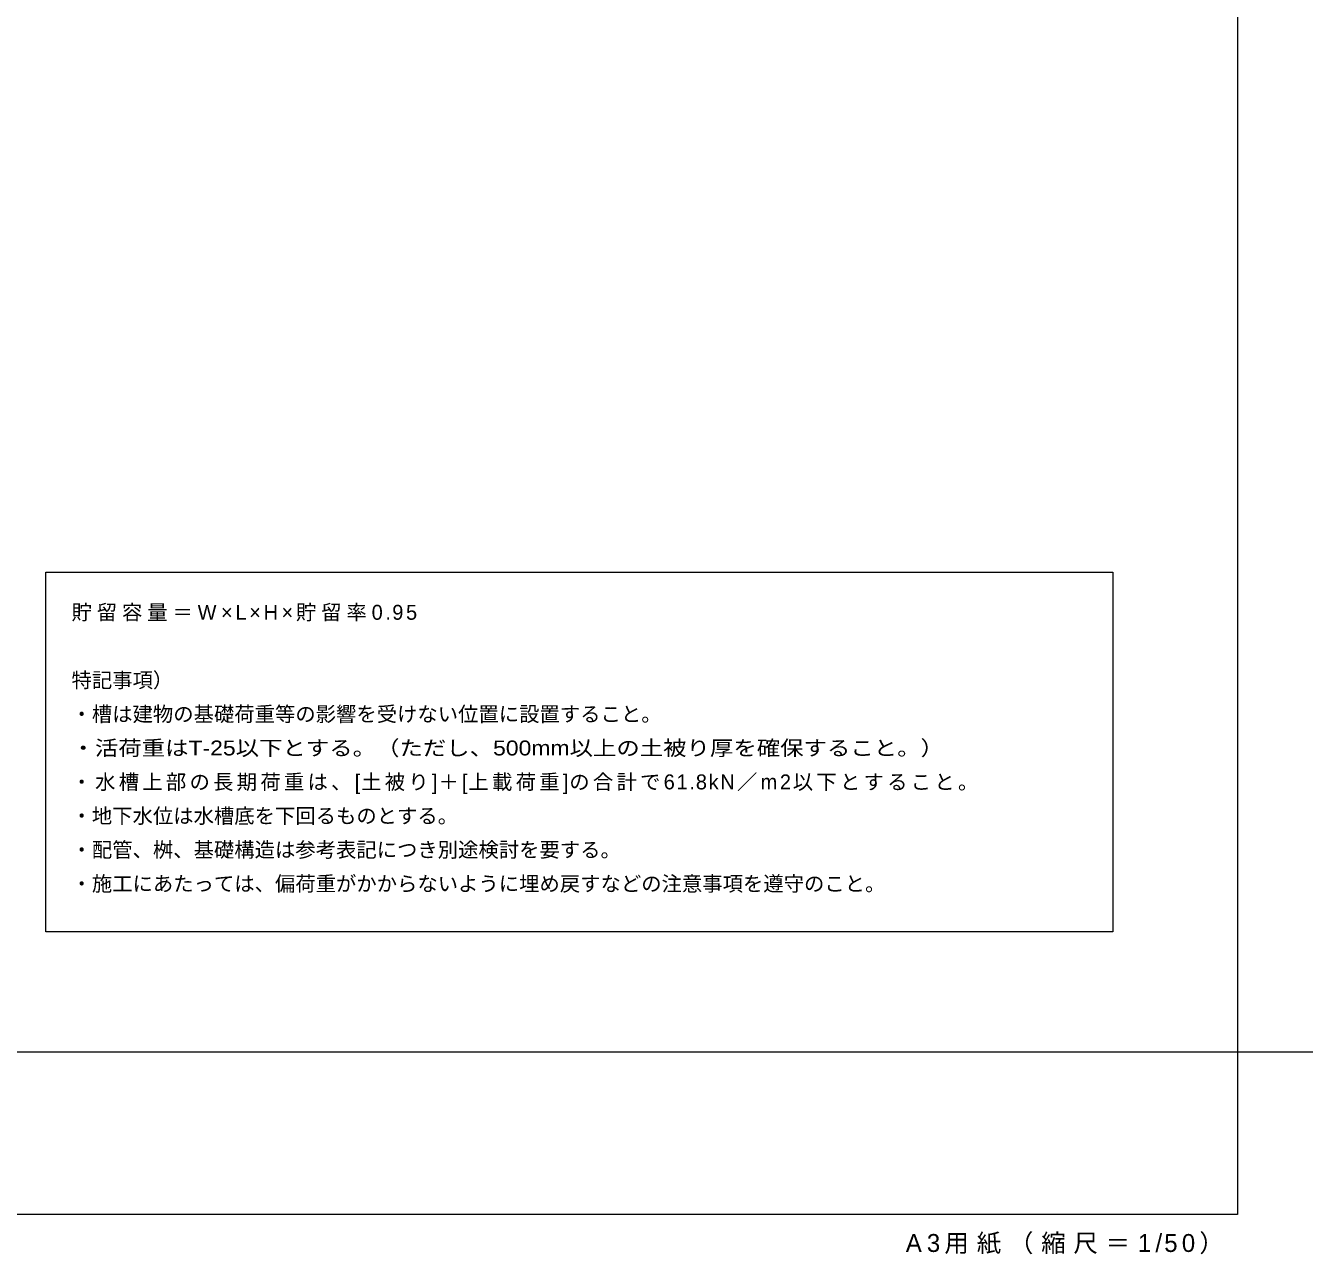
# Model space of a CAD drawing. Units: millimetres, scale not verified. Extents: x 0 to 41050, y -244 to 28700.
# Drawn here: x 13554 to 21410, y -244 to 7303 of the extents above; entities that cross this region are included whole.
import ezdxf
from ezdxf.enums import TextEntityAlignment as Align

# ---------------------------------------------------------------- set-up
doc = ezdxf.new("R2010")
doc.units = ezdxf.units.MM
doc.header["$LTSCALE"] = 50
doc.layers.add('DEFPOINTS_3', color=7, linetype='Continuous')
for name, color, linetype, lineweight in [('P04-寸法線', 142, 'Continuous', 13), ('P05-文字注釈', 7, 'Continuous', 20), ('V-nasSTD', 7, 'Continuous', 13)]:
    doc.layers.add(name, color=color, linetype=linetype, lineweight=lineweight)
doc.styles.add('標準ベクトル', font='')
doc.styles.get('標準ベクトル').set_extended_font_data('標準ベクトル')

msp = doc.modelspace()

# ---------------------------------------------------------------- linework, layer by layer
at = {"layer": 'P04-寸法線'}
msp.add_lwpolyline([(0, 14850), (21000, 14850), (21000, 0), (0, 0)], close=True, dxfattribs=at)
at = {"layer": 'P05-文字注釈'}
msp.add_lwpolyline([(13678.84, 3946), (20234.08, 3946), (20234.08, 1736.88), (13678.84, 1736.88)], close=True, dxfattribs=at)
at = {"layer": 'V-nasSTD'}
msp.add_line((1000, 1000), (41050, 1000), dxfattribs=at)

# ---------------------------------------------------------------- texts
at = {"layer": 'DEFPOINTS_3', "insert": (18961.7, -119.17), "char_height": 110, "attachment_point": 1, "style": '標準ベクトル'}
msp.add_mtext('\\T1.32;A3用紙（縮尺＝1/50）', dxfattribs=at)
at = {"layer": 'P05-文字注釈', "style": '標準ベクトル'}
for s, p in [('特記事項）', (13836.48, 3328.52)), ('・槽は建物の基礎荷重等の影響を受けない位置に設置すること。', (13836.48, 3120.18)), ('・地下水位は水槽底を下回るものとする。', (13836.48, 2495.18)), ('・配管、桝、基礎構造は参考表記につき別途検討を要する。', (13836.48, 2286.85)), ('・施工にあたっては、偏荷重がかからないように埋め戻すなどの注意事項を遵守のこと。', (13836.48, 2078.52))]:
    msp.add_text(s, height=91.64, dxfattribs=at).set_placement(p, align=Align.TOP_LEFT)
at = {"layer": 'P05-文字注釈', "style": '標準ベクトル', "width": 1.15}
msp.add_text('・活荷重はT-25以下とする。（ただし、500mm以上の土被り厚を確保すること。）', height=91.64, dxfattribs=at).set_placement((13836.48, 2911.85), align=Align.TOP_LEFT)
at = {"layer": 'P05-文字注釈', "char_height": 91.64, "attachment_point": 1, "style": '標準ベクトル'}
for s, insert in [('\\T1.24;貯留容量＝W×L×H×貯留率0.95', (13836.48, 3745.18)), ('\\T1.16;・水槽上部の長期荷重は、[土被り]＋[上載荷重]の合計で61.8kN／m2以下とすること。', (13836.48, 2703.52))]:
    msp.add_mtext(s, dxfattribs=dict(at, insert=insert))

doc.saveas('drawing.dxf')
